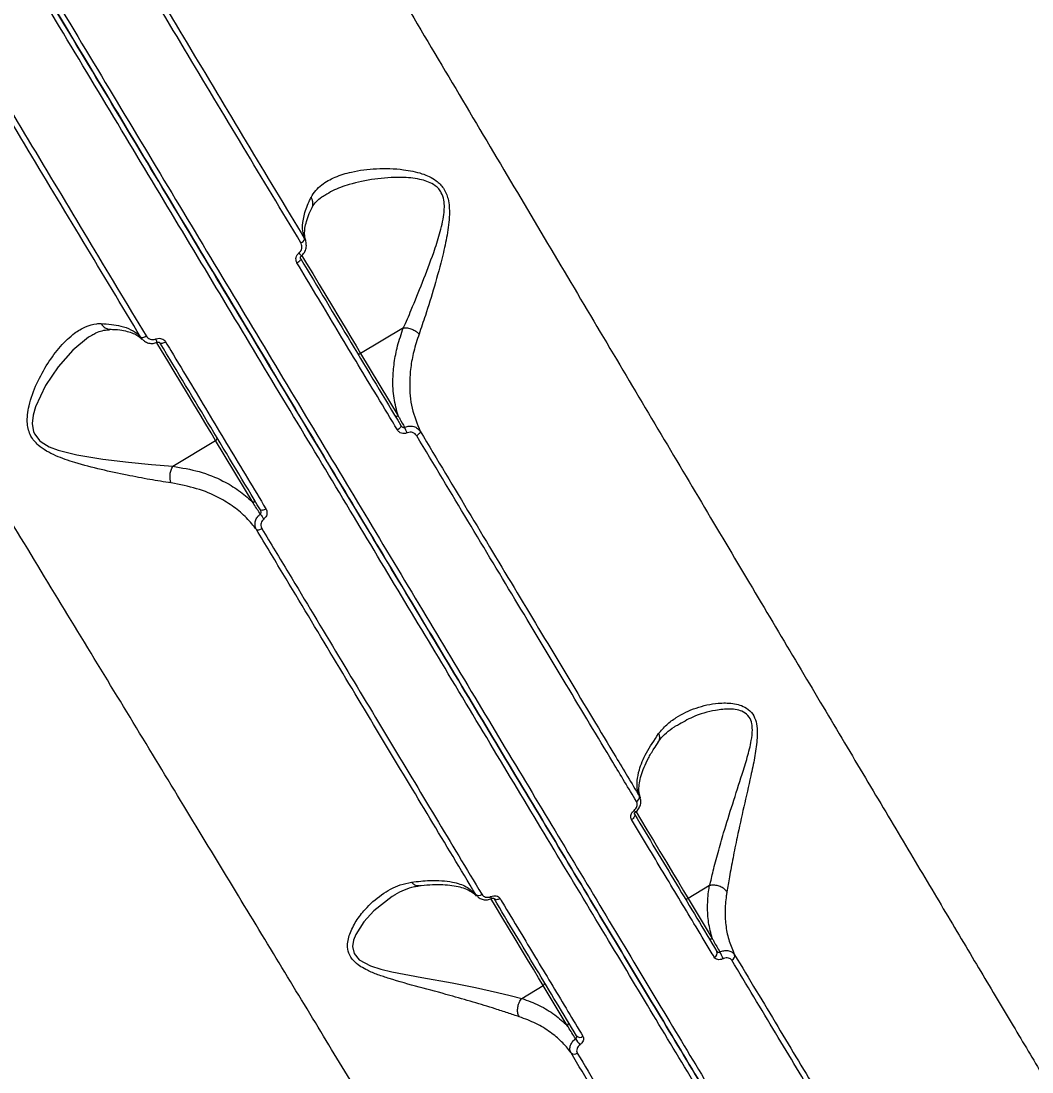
# Model space of a CAD drawing. Header units: millimetres. Extents: x -10374 to 11119, y -8221 to 9433.
# Drawn here: x 1126.3 to 1317.5, y -2404.7 to -2205.8 of the extents above; entities that cross this region are included whole.
import ezdxf

# ---------------------------------------------------------------- set-up
doc = ezdxf.new("R2010")
doc.units = ezdxf.units.MM
for name, color, linetype in [('DIKOM_ОБЪЕКТ', 7, 'Continuous'), ('DIKOM_РАЗМЕР_ЗОНА', 7, 'Continuous'), ('DIKOM_РАЗМЕР_ОБЪЕКТА', 7, 'Continuous')]:
    doc.layers.add(name, color=color, linetype=linetype)
doc.styles.add('style1', font='arial.ttf', dxfattribs={"width": 0.8})
doc.dimstyles.new('1-50', dxfattribs={"dimtxt": 300, "dimasz": 200, "dimexe": 100, "dimexo": 0, "dimgap": 100, "dimtad": 0, "dimdec": 0, "dimtxsty": 'style1', "dimcen": 0, "dimclrd": 7, "dimclre": 7, "dimadec": 1, "dimazin": 2, "dimtfac": 1, "dimtdec": 0, "dimtmove": 1, "dimatfit": 3, "dimfxl": 0, "dimlwd": 25, "dimlwe": 18, "dimarcsym": 0})

# ---------------------------------------------------------------- blocks, each defined once
blk = doc.blocks.new('*D16')
at = {"layer": 'Defpoints', "color": 0, "transparency": 16777216}
for p in [(-9045.1, 5161.67), (3694.49, 5161.67), (1813.16, -6719.94)]:
    blk.add_point(p, dxfattribs=at)
at = {"layer": 'DIKOM_РАЗМЕР_ОБЪЕКТА', "color": 7, "lineweight": 18, "transparency": 16777216}
for p, q in [((3694.49, 5161.67), (-9145.1, 5161.67)), ((1813.16, -6719.94), (-9145.1, -6719.94))]:
    blk.add_line(p, q, dxfattribs=at)
at = {"layer": 'DIKOM_РАЗМЕР_ОБЪЕКТА', "color": 7, "lineweight": 25, "transparency": 16777216}
for p, q in [((-9045.1, 4961.67), (-9045.1, -0.45)), ((-9045.1, -6519.94), (-9045.1, -1080.23))]:
    blk.add_line(p, q, dxfattribs=at)
at = {"layer": 'DIKOM_РАЗМЕР_ОБЪЕКТА', "color": 7, "transparency": 16777216}
for points in [[(-9078.43, 4961.67), (-9011.76, 4961.67), (-9045.1, 5161.67)], [(-9078.43, -6519.94), (-9011.76, -6519.94), (-9045.1, -6719.94)]]:
    blk.add_solid(points, dxfattribs=at)
at = {"layer": 'DIKOM_РАЗМЕР_ОБЪЕКТА', "color": 0, "transparency": 16777216, "insert": (-9045.1, -540.34), "char_height": 300, "attachment_point": 5, "rotation": 90, "style": 'style1'}
blk.add_mtext('11900', dxfattribs=at)
blk = doc.blocks.new('*D14')
at = {"layer": 'Defpoints', "color": 0, "transparency": 16777216}
for p in [(-7515.85, 9236.32), (11119.43, -1423.4), (-7515.85, -2401.58)]:
    blk.add_point(p, dxfattribs=at)
at = {"layer": 'DIKOM_РАЗМЕР_ЗОНА', "color": 7, "lineweight": 18, "transparency": 16777216}
for p, q in [((-7515.85, -2401.58), (-7515.85, 9336.32)), ((11119.43, -1423.4), (11119.43, 9336.32))]:
    blk.add_line(p, q, dxfattribs=at)
at = {"layer": 'DIKOM_РАЗМЕР_ЗОНА', "color": 7, "lineweight": 25, "transparency": 16777216}
for p, q in [((-7315.85, 9236.32), (77.56, 9236.32)), ((10919.43, 9236.32), (1157.34, 9236.32))]:
    blk.add_line(p, q, dxfattribs=at)
at = {"layer": 'DIKOM_РАЗМЕР_ЗОНА', "color": 7, "transparency": 16777216}
for points in [[(-7315.85, 9269.65), (-7315.85, 9202.98), (-7515.85, 9236.32)], [(10919.43, 9269.65), (10919.43, 9202.98), (11119.43, 9236.32)]]:
    blk.add_solid(points, dxfattribs=at)
at = {"layer": 'DIKOM_РАЗМЕР_ЗОНА', "color": 0, "transparency": 16777216, "insert": (617.45, 9236.32), "char_height": 300, "attachment_point": 5, "style": 'style1'}
blk.add_mtext('18650', dxfattribs=at)
blk = doc.blocks.new('*D13')
at = {"layer": 'Defpoints', "color": 0, "transparency": 16777216}
for p in [(-10176.97, 7112.81), (3082.33, 7112.81), (2015.48, -8221.4)]:
    blk.add_point(p, dxfattribs=at)
at = {"layer": 'DIKOM_РАЗМЕР_ЗОНА', "color": 7, "lineweight": 18, "transparency": 16777216}
for p, q in [((3082.33, 7112.81), (-10276.97, 7112.81)), ((2015.48, -8221.4), (-10276.97, -8221.4))]:
    blk.add_line(p, q, dxfattribs=at)
at = {"layer": 'DIKOM_РАЗМЕР_ЗОНА', "color": 7, "lineweight": 25, "transparency": 16777216}
for p, q in [((-10176.97, 6912.81), (-10176.97, -14.41)), ((-10176.97, -8021.4), (-10176.97, -1094.19))]:
    blk.add_line(p, q, dxfattribs=at)
at = {"layer": 'DIKOM_РАЗМЕР_ЗОНА', "color": 7, "transparency": 16777216}
for points in [[(-10210.3, 6912.81), (-10143.64, 6912.81), (-10176.97, 7112.81)], [(-10210.3, -8021.4), (-10143.64, -8021.4), (-10176.97, -8221.4)]]:
    blk.add_solid(points, dxfattribs=at)
at = {"layer": 'DIKOM_РАЗМЕР_ЗОНА', "color": 0, "transparency": 16777216, "insert": (-10176.97, -554.3), "char_height": 300, "attachment_point": 5, "rotation": 90, "style": 'style1'}
blk.add_mtext('15300', dxfattribs=at)

msp = doc.modelspace()

# ---------------------------------------------------------------- linework, layer by layer
at = {"layer": 'DIKOM_ОБЪЕКТ', "color": 7, "linetype": 'Continuous', "lineweight": 15}
for p, q in [((1198.63, -2263.83), (1190.53, -2268.7)), ((1139.81, -2265.19), (1139.66, -2265.28)), ((1149.21, -2265.96), (1148.96, -2265.67)), ((1190.53, -2268.7), (1197.62, -2280.5)), ((1155.01, -2290.05), (1163.1, -2285.18)), ((1170.19, -2296.98), (1163.1, -2285.18)), ((1256.53, -2369.4), (1252.49, -2371.82)), ((1212.52, -2371.29), (1212.32, -2371.08)), ((1252.49, -2371.82), (1257.05, -2379.4)), ((1221.03, -2390.73), (1225.06, -2388.3)), ((1229.62, -2395.88), (1225.06, -2388.3))]:
    msp.add_line(p, q, dxfattribs=at)
at = {"layer": 'DIKOM_ОБЪЕКТ', "color": 7, "linetype": 'Continuous', "lineweight": 15, "flags": 128}
for points in [[(1179.19, -2250.8), (1179.2, -2250.86), (1179.19, -2250.93), (1179.13, -2251.03), (1179.05, -2251.13), (1178.94, -2251.24), (1178.81, -2251.35), (1178.66, -2251.47), (1178.49, -2251.57)], [(1179.37, -2250.12), (1180.3, -2251.68), (1181.47, -2253.61), (1182.69, -2255.64), (1183.93, -2257.72), (1185.18, -2259.8), (1186.41, -2261.83), (1187.58, -2263.78), (1188.67, -2265.6), (1189.66, -2267.25), (1190.53, -2268.7)], [(1139.66, -2265.28), (1139.03, -2265.63), (1136.08, -2268.11), (1133.33, -2271.25), (1130.91, -2274.8), (1129.02, -2278.82), (1128.58, -2280.36), (1128.4, -2281.95), (1128.67, -2283.55), (1128.87, -2284.01), (1129.8, -2285.21), (1130.08, -2285.45), (1131.6, -2286.36), (1133.28, -2287.01), (1136.83, -2287.9), (1141.78, -2288.72), (1146.64, -2289.3), (1150.96, -2289.74), (1154.99, -2290.05), (1155, -2290.05), (1155, -2290.05)], [(1163.1, -2285.18), (1162.23, -2283.73), (1161.24, -2282.08), (1160.15, -2280.26), (1158.98, -2278.31), (1157.75, -2276.28), (1156.5, -2274.2), (1155.26, -2272.12), (1154.04, -2270.1), (1152.87, -2268.16), (1151.98, -2266.67)], [(1153.63, -2266.51), (1153.46, -2266.61), (1153.29, -2266.69), (1153.13, -2266.75), (1152.98, -2266.8), (1152.85, -2266.82), (1152.74, -2266.82), (1152.67, -2266.8), (1152.62, -2266.76)], [(1198.14, -2282.33), (1198.16, -2282.41), (1198.15, -2282.5), (1198.11, -2282.61), (1198.03, -2282.72), (1197.93, -2282.84), (1197.8, -2282.96), (1197.65, -2283.08), (1197.49, -2283.18)], [(1201.8, -2283.44), (1201.81, -2283.52), (1201.79, -2283.61), (1201.75, -2283.71), (1201.67, -2283.83), (1201.57, -2283.94), (1201.44, -2284.06), (1201.3, -2284.17), (1201.14, -2284.27)], [(1172.62, -2298.13), (1172.45, -2298.22), (1172.28, -2298.3), (1172.11, -2298.35), (1171.96, -2298.39), (1171.82, -2298.4), (1171.71, -2298.39), (1171.62, -2298.36), (1171.57, -2298.3)], [(1171.87, -2301.86), (1171.71, -2301.95), (1171.54, -2302.02), (1171.38, -2302.08), (1171.23, -2302.12), (1171.09, -2302.13), (1170.98, -2302.12), (1170.89, -2302.1), (1170.83, -2302.05)], [(1242.34, -2355.89), (1242.38, -2356), (1242.39, -2356.13), (1242.37, -2356.26), (1242.31, -2356.4), (1242.22, -2356.54), (1242.1, -2356.68), (1241.96, -2356.81), (1241.8, -2356.92)], [(1242.64, -2355.42), (1243.46, -2356.8), (1244.68, -2358.82), (1245.92, -2360.89), (1247.17, -2362.96), (1248.39, -2364.99), (1249.55, -2366.93), (1250.64, -2368.74), (1251.63, -2370.38), (1252.49, -2371.82)], [(1197.09, -2371.14), (1196.47, -2371.44), (1193.03, -2374.19), (1191.14, -2376.27), (1189.65, -2378.62), (1189.21, -2379.74), (1189.01, -2380.9), (1189.28, -2382.27), (1190.23, -2383.43), (1192.4, -2384.59), (1194.38, -2385.21), (1196.45, -2385.69), (1202.13, -2386.78), (1207.85, -2387.8), (1212.24, -2388.67), (1216.42, -2389.6), (1218.82, -2390.18), (1221.02, -2390.74), (1221.02, -2390.74), (1221.02, -2390.74)], [(1225.06, -2388.3), (1224.2, -2386.86), (1223.21, -2385.22), (1222.12, -2383.41), (1220.96, -2381.47), (1219.74, -2379.44), (1218.49, -2377.37), (1217.25, -2375.3), (1216.04, -2373.28), (1215.19, -2371.87)], [(1216.93, -2371.86), (1216.75, -2371.95), (1216.58, -2372.02), (1216.4, -2372.06), (1216.23, -2372.07), (1216.08, -2372.06), (1215.95, -2372.02), (1215.84, -2371.95), (1215.77, -2371.86)]]:
    msp.add_lwpolyline(points, dxfattribs=at)
at = {"layer": 'DIKOM_ОБЪЕКТ', "color": 7, "linetype": 'Continuous', "lineweight": 15}
for centre, radius, start, end in [((692.94, -1471.64), 1210, 301.04739, 331.95261), ((1178.82, -2246.7), 1.18, 290.9221, 342.7399), ((1182.25, -2247.12), 4.25, 217.2697, 226.7105), ((1149.18, -2264.51), 1.18, 259.2799, 311.0666), ((1149.28, -2267.24), 2.83, 12.8857, 27.1038), ((1190.26, -2268.34), 0.454, 219.2535, 307.3761), ((1197.35, -2280.14), 0.454, 219.2431, 307.3865), ((1187.46, -2288.53), 12.81, 21.9761, 27.1875), ((1162.91, -2284.77), 0.455, 294.6708, 22.6698), ((1170, -2296.57), 0.454, 294.6111, 22.8101), ((1182.22, -2291.65), 13.02, 214.8482, 219.9765), ((1242.37, -2352.63), 0.908, 291.8547, 9.4092), ((1243.04, -2354.65), 0.947, 214.3156, 239.4461), ((1212.87, -2370.36), 0.908, 232.5671, 310.177), ((1214.32, -2371.9), 0.966, 2.8397, 27.4758), ((1252.22, -2371.46), 0.454, 219.2531, 307.3658), ((1256.77, -2379.04), 0.454, 219.2473, 307.3823), ((1257.11, -2382.15), 0.883, 292.4427, 17.8013), ((1252.16, -2385.74), 7.38, 19.747, 30.9501), ((1260.4, -2382.7), 0.906, 293.441, 14.6544), ((1224.87, -2387.89), 0.455, 294.68, 22.6646), ((1229.43, -2395.47), 0.454, 294.622, 22.7186), ((1232.02, -2397.23), 0.884, 224.236, 309.5252), ((1237.49, -2394.56), 7.36, 211.0372, 222.27), ((1230.95, -2400.39), 0.905, 227.3052, 308.5791)]:
    msp.add_arc(centre, radius, start, end, dxfattribs=at)
for points, knots in [([(1315.28, -2509.33), (1315.25, -2509.28), (1315.17, -2509.15), (1314.5, -2508.02), (1313.09, -2505.68), (1311, -2502.2), (1308.21, -2497.56), (1304.72, -2491.75), (1300.6, -2484.89), (1295.88, -2477.04), (1290.6, -2468.25), (1284.68, -2458.4), (1278.11, -2447.46), (1270.9, -2435.46), (1263.2, -2422.65), (1255.05, -2409.09), (1246.51, -2394.87), (1237.43, -2379.75), (1227.81, -2363.75), (1217.69, -2346.91), (1207.4, -2329.79), (1197.01, -2312.49), (1186.57, -2295.11), (1175.78, -2277.16), (1164.67, -2258.67), (1153.26, -2239.68), (1141.65, -2220.36), (1129.87, -2200.76), (1117.96, -2180.93), (1105.87, -2160.81), (1093.65, -2140.47), (1081.32, -2119.95), (1069.17, -2099.73), (1057.23, -2079.85), (1045.53, -2060.38), (1033.88, -2041), (1022.33, -2021.77), (1010.92, -2002.78), (1000.54, -1985.51), (994.1, -1974.79), (991.26, -1970.05)], [0, 0, 0, 0, 0.015651, 0.042167, 0.068704, 0.09522, 0.122506, 0.149814, 0.1771, 0.203616, 0.230153, 0.256669, 0.283955, 0.311263, 0.33855, 0.365066, 0.391602, 0.418118, 0.445404, 0.472712, 0.499999, 0.52556, 0.551139, 0.576701, 0.602949, 0.629218, 0.655466, 0.681983, 0.708519, 0.735035, 0.762321, 0.78963, 0.816916, 0.843432, 0.869968, 0.896485, 0.923771, 0.951079, 0.978366, 1, 1, 1, 1]), ([(992.37, -1969.97), (995.21, -1974.7), (1001.58, -1985.29), (1011.81, -2002.33), (1023.03, -2021), (1034.51, -2040.11), (1046.2, -2059.56), (1058.03, -2079.25), (1069.98, -2099.14), (1082.03, -2119.19), (1094.15, -2139.36), (1106.31, -2159.6), (1118.45, -2179.79), (1130.51, -2199.87), (1142.3, -2219.5), (1153.82, -2238.67), (1165.05, -2257.36), (1176.11, -2275.76), (1186.95, -2293.8), (1197.51, -2311.38), (1207.91, -2328.69), (1218.1, -2345.64), (1228.06, -2362.22), (1237.63, -2378.14), (1246.77, -2393.35), (1255.43, -2407.78), (1263.59, -2421.36), (1271.22, -2434.05), (1278.32, -2445.87), (1284.87, -2456.77), (1290.84, -2466.7), (1296.2, -2475.63), (1300.64, -2483.01), (1304.26, -2489.04), (1307.2, -2493.93), (1309.71, -2498.11), (1311.81, -2501.61), (1313.48, -2504.39), (1314.69, -2506.4), (1315.46, -2507.68), (1315.57, -2507.86), (1315.62, -2507.95)], [0, 0, 0, 0, 0.021635, 0.048472, 0.075394, 0.102359, 0.129323, 0.156245, 0.183082, 0.209919, 0.236841, 0.263806, 0.29077, 0.317692, 0.344529, 0.370377, 0.3963, 0.422262, 0.448224, 0.474147, 0.499995, 0.526832, 0.553753, 0.580718, 0.607683, 0.634604, 0.661441, 0.688278, 0.7152, 0.742165, 0.769129, 0.796051, 0.822888, 0.844633, 0.866402, 0.88817, 0.909915, 0.932424, 0.954958, 0.977491, 1, 1, 1, 1]), ([(1315.62, -2507.95), (1315.59, -2507.91), (1315.52, -2507.78), (1314.83, -2506.63), (1313.38, -2504.22), (1311.25, -2500.67), (1308.46, -2496.03), (1305.02, -2490.3), (1300.94, -2483.51), (1296.2, -2475.63), (1290.84, -2466.7), (1284.87, -2456.77), (1278.32, -2445.87), (1271.22, -2434.05), (1263.59, -2421.36), (1255.43, -2407.78), (1246.77, -2393.35), (1237.63, -2378.14), (1228.06, -2362.22), (1218.1, -2345.64), (1207.78, -2328.47), (1197.12, -2310.72), (1186.13, -2292.43), (1174.85, -2273.66), (1163.33, -2254.5), (1151.64, -2235.04), (1139.8, -2215.34), (1127.83, -2195.42), (1115.76, -2175.32), (1103.61, -2155.1), (1091.45, -2134.87), (1079.34, -2114.72), (1068.07, -2095.96), (1057.66, -2078.62), (1048.08, -2062.68), (1038.6, -2046.92), (1029.15, -2031.18), (1019.74, -2015.52), (1010.4, -1999.98), (1001.24, -1984.74), (995.33, -1974.89), (992.37, -1969.97)], [0, 0, 0, 0, 0.015652, 0.042489, 0.069411, 0.096375, 0.12334, 0.150262, 0.177099, 0.203936, 0.230857, 0.257822, 0.284787, 0.311708, 0.338545, 0.365382, 0.392304, 0.419269, 0.446234, 0.473155, 0.499992, 0.526829, 0.553751, 0.580716, 0.607681, 0.634602, 0.661439, 0.688276, 0.715198, 0.742163, 0.769127, 0.796049, 0.822886, 0.844632, 0.8664, 0.888169, 0.909915, 0.932423, 0.954957, 0.977491, 1, 1, 1, 1]), ([(992.97, -1969.03), (995.02, -1972.45), (1000.61, -1981.74), (1010, -1997.36), (1021.18, -2015.98), (1032.64, -2035.05), (1044.31, -2054.47), (1056.14, -2074.16), (1068.09, -2094.05), (1080.15, -2114.12), (1092.29, -2134.32), (1104.48, -2154.6), (1116.65, -2174.87), (1128.76, -2195.01), (1140.75, -2214.98), (1152.62, -2234.73), (1164.34, -2254.24), (1175.88, -2273.45), (1187.19, -2292.26), (1198.21, -2310.59), (1208.9, -2328.39), (1219.24, -2345.6), (1229.22, -2362.21), (1238.81, -2378.18), (1247.97, -2393.42), (1256.66, -2407.88), (1264.84, -2421.49), (1272.49, -2434.22), (1279.6, -2446.06), (1286.17, -2456.99), (1292.15, -2466.95), (1297.53, -2475.9), (1302.05, -2483.42), (1305.81, -2489.68), (1308.91, -2494.83), (1311.52, -2499.18), (1313.63, -2502.7), (1315.24, -2505.37), (1316.33, -2507.19), (1316.9, -2508.13), (1316.97, -2508.25), (1317, -2508.29)], [0, 0, 0, 0, 0.015653, 0.04249, 0.069412, 0.096376, 0.123341, 0.150263, 0.1771, 0.203937, 0.230859, 0.257823, 0.284788, 0.31171, 0.338547, 0.365384, 0.392305, 0.41927, 0.446235, 0.473157, 0.499994, 0.526831, 0.553753, 0.580717, 0.607682, 0.634604, 0.661441, 0.688278, 0.715199, 0.742164, 0.769129, 0.79605, 0.822887, 0.845967, 0.869168, 0.892397, 0.915626, 0.938828, 0.961588, 0.984348, 1, 1, 1, 1]), ([(1079.25, -1999.44), (1082.23, -2004.54), (1088.2, -2014.73), (1097.35, -2030.34), (1106.63, -2046.13), (1116.14, -2062.3), (1125.86, -2078.82), (1135.79, -2095.67), (1145.76, -2112.56), (1156.07, -2130.02), (1166.71, -2148.02), (1177.65, -2166.51), (1188.52, -2184.87), (1199.27, -2203.01), (1209.85, -2220.85), (1220.21, -2238.31), (1230.34, -2255.35), (1240.2, -2271.96), (1249.8, -2288.11), (1259.08, -2303.72), (1268.01, -2318.72), (1276.53, -2333.05), (1284.63, -2346.66), (1292.31, -2359.55), (1299.55, -2371.71), (1306.31, -2383.06), (1312.57, -2393.57), (1318.41, -2403.36), (1323.77, -2412.35), (1328.61, -2420.47), (1332.82, -2427.54), (1336.37, -2433.5), (1339.31, -2438.42), (1340.7, -2440.75), (1341.39, -2441.91)], [0, 0, 0, 0, 0.027766, 0.055566, 0.083366, 0.111132, 0.140037, 0.16898, 0.197923, 0.226828, 0.258637, 0.290548, 0.32251, 0.354472, 0.386382, 0.418191, 0.449896, 0.4817, 0.513556, 0.545411, 0.577215, 0.608919, 0.640547, 0.672276, 0.704055, 0.735834, 0.767563, 0.799191, 0.832594, 0.866026, 0.899429, 0.932943, 0.966486, 1, 1, 1, 1]), ([(1245.21, -2499.7), (1244.56, -2498.61), (1243.24, -2496.44), (1240.48, -2491.88), (1237.17, -2486.41), (1233.26, -2479.95), (1228.78, -2472.56), (1223.74, -2464.24), (1218.14, -2454.99), (1212, -2444.86), (1205.34, -2433.87), (1198.19, -2422.08), (1190.59, -2409.54), (1182.55, -2396.28), (1174.08, -2382.32), (1165.2, -2367.68), (1155.94, -2352.43), (1146.35, -2336.63), (1136.46, -2320.36), (1126.31, -2303.66), (1115.89, -2286.54), (1105.25, -2269.04), (1094.4, -2251.23), (1083.41, -2233.2), (1072.32, -2215.02), (1061.16, -2196.73), (1049.94, -2178.37), (1038.69, -2159.97), (1027.44, -2141.6), (1016.25, -2123.35), (1005.17, -2105.29), (995.04, -2088.82), (985.85, -2073.89), (980.36, -2064.98), (977.61, -2060.52)], [0, 0, 0, 0, 0.031557, 0.063213, 0.09492, 0.126627, 0.158283, 0.189839, 0.221397, 0.253054, 0.284762, 0.31647, 0.348127, 0.379685, 0.411265, 0.442944, 0.474674, 0.506404, 0.538083, 0.569664, 0.601295, 0.633025, 0.664806, 0.696587, 0.728318, 0.75995, 0.791659, 0.823468, 0.855326, 0.887186, 0.918995, 0.950705, 0.975352, 1, 1, 1, 1]), ([(1179.24, -2247.8), (1175.6, -2241.75), (1168.33, -2229.64), (1157.18, -2211.07), (1145.88, -2192.27), (1138.25, -2179.56), (1134.44, -2173.21)], [0, 0, 0, 0, 0.248596, 0.497194, 0.748598, 1, 1, 1, 1]), ([(1135.25, -2172.62), (1139.01, -2178.89), (1146.54, -2191.42), (1157.77, -2210.12), (1168.93, -2228.72), (1176.27, -2240.94), (1179.94, -2247.05)], [0, 0, 0, 0, 0.248596, 0.497195, 0.748598, 1, 1, 1, 1]), ([(1148.96, -2265.67), (1145.33, -2259.63), (1138.07, -2247.55), (1126.93, -2229.03), (1115.65, -2210.27), (1108.04, -2197.6), (1104.23, -2191.26)], [0, 0, 0, 0, 0.248596, 0.497195, 0.748596, 1, 1, 1, 1]), ([(1105.12, -2190.82), (1108.9, -2197.1), (1116.45, -2209.66), (1127.71, -2228.4), (1138.91, -2247.03), (1146.27, -2259.28), (1149.95, -2265.4)], [0, 0, 0, 0, 0.248596, 0.497192, 0.748596, 1, 1, 1, 1]), ([(1181.16, -2239.17), (1181.43, -2238.73), (1181.97, -2237.84), (1183.43, -2236.51), (1185.64, -2235.26), (1189.1, -2234.21), (1193.46, -2233.62), (1198.05, -2233.75), (1201.95, -2234.5), (1204.6, -2235.68), (1206.33, -2237.4), (1207.26, -2239.65), (1207.41, -2242.73), (1206.95, -2246.32), (1205.91, -2250.87), (1204.51, -2256.04), (1202.95, -2261.09), (1201.98, -2263.88), (1201.59, -2265.03)], [0, 0, 0, 0, 0.040432, 0.080884, 0.15096, 0.221144, 0.313924, 0.406693, 0.468096, 0.51844, 0.550939, 0.585738, 0.630831, 0.689217, 0.74783, 0.841259, 0.934579, 1, 1, 1, 1]), ([(1198.64, -2263.83), (1198.64, -2263.83), (1199.16, -2262.78), (1200.28, -2260.01), (1202.27, -2255.25), (1204.11, -2250.38), (1205.53, -2246.07), (1206.33, -2242.76), (1206.45, -2240.06), (1205.98, -2238.58), (1205.34, -2237.54), (1204.43, -2236.73), (1203.07, -2236.11), (1201.05, -2235.56), (1197.66, -2235.29), (1193.07, -2235.62), (1188.72, -2236.58), (1185.58, -2237.66), (1184.25, -2238.51), (1183.78, -2238.81)], [0, 0, 0, 0, 0.000068, 0.07532, 0.181581, 0.290792, 0.356071, 0.422497, 0.470551, 0.498081, 0.506221, 0.539615, 0.566411, 0.593984, 0.662832, 0.768226, 0.87626, 0.956188, 1, 1, 1, 1]), ([(1181.34, -2241.13), (1181.37, -2241.07), (1181.54, -2240.65), (1182.13, -2239.98), (1182.9, -2239.24), (1183.56, -2238.87), (1183.75, -2238.76)], [0, 0, 0, 0, 0.064358, 0.446266, 0.839092, 1, 1, 1, 1]), ([(1179.94, -2247.05), (1179.77, -2246.41), (1179.42, -2245.11), (1179.73, -2242.71), (1180.43, -2240.66), (1181.03, -2239.43), (1181.16, -2239.17)], [0, 0, 0, 0, 0.299159, 0.603988, 0.916351, 1, 1, 1, 1]), ([(1180.19, -2247.36), (1180.16, -2247.3), (1180.01, -2247.03), (1179.93, -2246.37), (1179.93, -2245.34), (1180.16, -2244.09), (1180.6, -2242.68), (1181.11, -2241.62), (1181.35, -2241.1)], [0, 0, 0, 0, 0.057525, 0.252826, 0.436015, 0.630732, 0.819488, 1, 1, 1, 1]), ([(1181.34, -2241.09), (1181.34, -2241.08), (1181.49, -2240.89), (1181.54, -2240.39), (1181.47, -2239.78), (1181.28, -2239.37), (1181.18, -2239.21), (1181.16, -2239.17)], [0, 0, 0, 0, 0.014544, 0.375699, 0.736842, 0.93986, 1, 1, 1, 1]), ([(1179.94, -2247.05), (1179.97, -2247.1), (1180.09, -2247.3), (1180.14, -2247.52), (1180.17, -2247.69)], [0, 0, 0, 0, 0.26291, 1, 1, 1, 1]), ([(1178.86, -2249.69), (1178.99, -2249.57), (1179.23, -2249.33), (1179.42, -2248.86), (1179.45, -2248.36), (1179.35, -2248.01), (1179.25, -2247.83), (1179.24, -2247.8)], [0, 0, 0, 0, 0.236331, 0.472905, 0.70987, 0.946791, 1, 1, 1, 1]), ([(1179.33, -2250.2), (1179.37, -2250.17), (1179.65, -2249.98), (1180.03, -2249.43), (1180.33, -2248.58), (1180.24, -2247.99), (1180.2, -2247.7)], [0, 0, 0, 0, 0.051493, 0.367474, 0.686359, 1, 1, 1, 1]), ([(1178.49, -2251.57), (1178.48, -2251.54), (1178.38, -2251.37), (1178.28, -2251.01), (1178.31, -2250.52), (1178.5, -2250.05), (1178.74, -2249.81), (1178.86, -2249.69)], [0, 0, 0, 0, 0.054524, 0.291319, 0.527761, 0.763902, 1, 1, 1, 1]), ([(1179.19, -2250.78), (1179.17, -2250.74), (1179.13, -2250.65), (1179.14, -2250.49), (1179.21, -2250.34), (1179.28, -2250.25), (1179.33, -2250.22), (1179.33, -2250.21)], [0, 0, 0, 0, 0.304336, 0.562636, 0.781532, 0.981121, 1, 1, 1, 1]), ([(1179.19, -2250.8), (1182.39, -2256.12), (1188.79, -2266.77), (1195.02, -2277.14), (1198.14, -2282.33)], [0, 0, 0, 0, 0.49945, 1, 1, 1, 1]), ([(1197.49, -2283.18), (1197.18, -2282.66), (1195.6, -2280.03), (1191.68, -2273.51), (1185.68, -2263.53), (1180.89, -2255.56), (1178.49, -2251.57)], [0, 0, 0, 0, 0.050772, 0.253846, 0.626695, 1, 1, 1, 1]), ([(1154.67, -2293.22), (1153.36, -2293.01), (1150.73, -2292.6), (1146.23, -2291.72), (1141.44, -2290.72), (1136.88, -2289.53), (1133.39, -2288.35), (1131.06, -2287.21), (1129.37, -2286.04), (1127.95, -2284.3), (1127.42, -2282.23), (1127.47, -2280.29), (1127.95, -2277.66), (1129.18, -2274.3), (1131.31, -2270.52), (1133.71, -2267.27), (1136.14, -2264.96), (1138.45, -2263.59), (1140.14, -2263.08), (1141.15, -2263.05), (1141.43, -2263.04)], [0, 0, 0, 0, 0.071298, 0.142695, 0.220347, 0.297965, 0.355591, 0.385345, 0.41496, 0.449112, 0.488671, 0.51755, 0.546512, 0.625013, 0.703714, 0.783925, 0.864015, 0.921255, 0.978414, 1, 1, 1, 1]), ([(1139.65, -2265.27), (1139.91, -2265.11), (1140.59, -2264.71), (1141.65, -2264.38), (1142.49, -2264.2), (1142.96, -2264.25), (1143.02, -2264.25)], [0, 0, 0, 0, 0.222648, 0.578612, 0.947775, 1, 1, 1, 1]), ([(1141.43, -2263.04), (1142.74, -2263.14), (1144.9, -2263.31), (1147.13, -2264.18), (1148.31, -2264.97), (1148.83, -2265.52), (1148.96, -2265.67)], [0, 0, 0, 0, 0.395788, 0.651633, 0.910994, 1, 1, 1, 1]), ([(1141.43, -2263.04), (1141.45, -2263.08), (1141.55, -2263.25), (1141.82, -2263.6), (1142.33, -2263.96), (1142.78, -2264.14), (1143.02, -2264.1), (1143.02, -2264.1)], [0, 0, 0, 0, 0.060868, 0.26638, 0.632162, 0.997742, 1, 1, 1, 1]), ([(1143.02, -2264.13), (1143.4, -2264.14), (1144.39, -2264.16), (1145.72, -2264.36), (1147.01, -2264.69), (1148.03, -2265.13), (1148.73, -2265.58), (1149.01, -2265.9), (1149.12, -2266.03)], [0, 0, 0, 0, 0.115375, 0.299971, 0.485006, 0.67139, 0.861912, 1, 1, 1, 1]), ([(1197.62, -2280.5), (1197.33, -2279.4), (1196.74, -2277.18), (1196.57, -2273.78), (1196.84, -2270.47), (1197.47, -2267.22), (1198.23, -2264.99), (1198.63, -2263.83)], [0, 0, 0, 0, 0.219895, 0.442773, 0.623668, 0.806253, 1, 1, 1, 1]), ([(1198.63, -2263.83), (1198.63, -2263.83), (1198.63, -2263.83), (1198.64, -2263.83), (1198.64, -2263.83), (1198.64, -2263.83)], [0, 0, 0, 0, 0.503234, 0.933947, 1, 1, 1, 1]), ([(1198.64, -2263.83), (1198.89, -2263.83), (1199.41, -2263.84), (1200.23, -2264.08), (1200.96, -2264.45), (1201.39, -2264.8), (1201.56, -2265), (1201.59, -2265.03)], [0, 0, 0, 0, 0.244086, 0.487989, 0.732072, 0.957103, 1, 1, 1, 1]), ([(1149.21, -2265.96), (1149.34, -2266.11), (1149.67, -2266.48), (1150.41, -2266.78), (1151.26, -2266.87), (1151.78, -2266.69), (1152.03, -2266.6)], [0, 0, 0, 0, 0.192273, 0.471702, 0.752344, 1, 1, 1, 1]), ([(1149.95, -2265.4), (1150.05, -2265.53), (1150.25, -2265.79), (1150.69, -2266.02), (1151.19, -2266.11), (1151.57, -2266.05), (1151.76, -2265.97), (1151.8, -2265.96)], [0, 0, 0, 0, 0.236393, 0.472538, 0.709228, 0.945887, 1, 1, 1, 1]), ([(1151.8, -2265.96), (1151.83, -2265.94), (1152.02, -2265.87), (1152.4, -2265.81), (1152.89, -2265.89), (1153.34, -2266.12), (1153.53, -2266.38), (1153.63, -2266.51)], [0, 0, 0, 0, 0.05363, 0.28976, 0.526351, 0.763116, 1, 1, 1, 1]), ([(1152.04, -2266.62), (1152.07, -2266.61), (1152.15, -2266.57), (1152.29, -2266.56), (1152.44, -2266.6), (1152.56, -2266.67), (1152.59, -2266.74), (1152.61, -2266.77)], [0, 0, 0, 0, 0.125378, 0.329847, 0.550957, 0.806897, 1, 1, 1, 1]), ([(1171.57, -2298.3), (1168.45, -2293.12), (1162.22, -2282.74), (1155.82, -2272.09), (1152.62, -2266.76)], [0, 0, 0, 0, 0.499449, 1, 1, 1, 1]), ([(1153.63, -2266.51), (1153.96, -2267.06), (1155.59, -2269.77), (1159.6, -2276.46), (1165.64, -2286.49), (1170.29, -2294.25), (1172.62, -2298.13)], [0, 0, 0, 0, 0.05077, 0.253847, 0.626698, 1, 1, 1, 1]), ([(1201.59, -2265.03), (1201.23, -2266.13), (1200.52, -2268.27), (1199.96, -2271.37), (1199.71, -2275), (1200.07, -2279.17), (1201.22, -2282), (1201.8, -2283.44)], [0, 0, 0, 0, 0.164792, 0.31844, 0.473519, 0.73331, 1, 1, 1, 1]), ([(1197.62, -2280.5), (1197.73, -2280.69), (1198.13, -2281.41), (1198.54, -2282.14), (1198.85, -2282.68)], [0, 0, 0, 0, 0.256407, 1, 1, 1, 1]), ([(1198.14, -2282.33), (1198.18, -2282.4), (1198.27, -2282.52), (1198.45, -2282.65), (1198.63, -2282.71), (1198.76, -2282.7), (1198.82, -2282.68), (1198.84, -2282.68), (1198.85, -2282.68)], [0, 0, 0, 0, 0.27266, 0.532397, 0.767028, 0.931833, 0.974327, 1, 1, 1, 1]), ([(1198.85, -2282.68), (1198.89, -2282.66), (1199.18, -2282.54), (1199.77, -2282.41), (1200.59, -2282.5), (1201.33, -2282.83), (1201.64, -2283.24), (1201.8, -2283.44)], [0, 0, 0, 0, 0.033293, 0.266406, 0.508231, 0.755278, 1, 1, 1, 1]), ([(1199.33, -2283.73), (1199.31, -2283.74), (1199.14, -2283.82), (1198.77, -2283.89), (1198.26, -2283.82), (1197.79, -2283.59), (1197.59, -2283.32), (1197.49, -2283.18)], [0, 0, 0, 0, 0.029761, 0.261782, 0.503933, 0.752071, 1, 1, 1, 1]), ([(1201.14, -2284.27), (1201.04, -2284.14), (1200.85, -2283.88), (1200.39, -2283.65), (1199.89, -2283.58), (1199.53, -2283.65), (1199.36, -2283.73), (1199.33, -2283.73)], [0, 0, 0, 0, 0.24789, 0.495914, 0.736429, 0.966904, 1, 1, 1, 1]), ([(1242.71, -2353.47), (1241.23, -2351), (1236.88, -2343.77), (1229.45, -2331.39), (1220.3, -2316.17), (1210.88, -2300.49), (1204.39, -2289.68), (1201.14, -2284.27)], [0, 0, 0, 0, 0.114456, 0.334765, 0.555076, 0.77754, 1, 1, 1, 1]), ([(1201.8, -2283.44), (1205.01, -2288.78), (1211.42, -2299.46), (1220.79, -2315.06), (1229.95, -2330.31), (1237.42, -2342.75), (1241.79, -2350.01), (1243.27, -2352.48)], [0, 0, 0, 0, 0.220312, 0.440622, 0.663085, 0.885547, 1, 1, 1, 1]), ([(1154.67, -2293.22), (1154.66, -2293.18), (1154.57, -2292.94), (1154.46, -2292.4), (1154.47, -2291.58), (1154.64, -2290.74), (1154.88, -2290.28), (1155, -2290.05)], [0, 0, 0, 0, 0.042932, 0.268019, 0.512009, 0.756, 1, 1, 1, 1]), ([(1155, -2290.05), (1155, -2290.05), (1155, -2290.05), (1155, -2290.05), (1155.01, -2290.05)], [0, 0, 0, 0, 0.406071, 1, 1, 1, 1]), ([(1155.01, -2290.05), (1156.7, -2290.34), (1160.13, -2290.93), (1164.22, -2292.59), (1167.51, -2294.57), (1169.29, -2296.06), (1170.13, -2296.91), (1170.19, -2296.98)], [0, 0, 0, 0, 0.275434, 0.557084, 0.767799, 0.981141, 1, 1, 1, 1]), ([(1170.83, -2302.05), (1170.23, -2301.29), (1168.98, -2299.73), (1166.59, -2297.71), (1163.49, -2295.79), (1159.58, -2294.14), (1156.32, -2293.53), (1154.67, -2293.22)], [0, 0, 0, 0, 0.166546, 0.345549, 0.526762, 0.760782, 1, 1, 1, 1]), ([(1171.54, -2299.09), (1171.51, -2299.04), (1171.07, -2298.33), (1170.62, -2297.64), (1170.19, -2296.98)], [0, 0, 0, 0, 0.064646, 1, 1, 1, 1]), ([(1171.54, -2299.09), (1171.57, -2299.05), (1171.61, -2299.01), (1171.66, -2298.9), (1171.7, -2298.77), (1171.68, -2298.57), (1171.63, -2298.41), (1171.58, -2298.32), (1171.57, -2298.3)], [0, 0, 0, 0, 0.172446, 0.198747, 0.412111, 0.648428, 0.908759, 1, 1, 1, 1]), ([(1172.62, -2298.13), (1172.65, -2298.17), (1172.75, -2298.36), (1172.84, -2298.73), (1172.8, -2299.22), (1172.6, -2299.67), (1172.36, -2299.9), (1172.24, -2300.01)], [0, 0, 0, 0, 0.082614, 0.321727, 0.551303, 0.775609, 1, 1, 1, 1]), ([(1170.83, -2302.05), (1170.79, -2301.97), (1170.63, -2301.69), (1170.51, -2301.12), (1170.61, -2300.37), (1170.95, -2299.65), (1171.34, -2299.27), (1171.54, -2299.09)], [0, 0, 0, 0, 0.081215, 0.31616, 0.544592, 0.771831, 1, 1, 1, 1]), ([(1172.24, -2300.01), (1172.13, -2300.12), (1171.89, -2300.35), (1171.7, -2300.8), (1171.65, -2301.27), (1171.74, -2301.63), (1171.84, -2301.81), (1171.87, -2301.86)], [0, 0, 0, 0, 0.225635, 0.451365, 0.68017, 0.91759, 1, 1, 1, 1]), ([(1212.32, -2371.08), (1209.45, -2366.31), (1203.71, -2356.76), (1194.71, -2341.78), (1185.43, -2326.34), (1177.42, -2313.02), (1172.5, -2304.83), (1170.83, -2302.05)], [0, 0, 0, 0, 0.22031, 0.440621, 0.663084, 0.885545, 1, 1, 1, 1]), ([(1171.87, -2301.86), (1173.55, -2304.65), (1178.45, -2312.81), (1186.41, -2326.06), (1195.69, -2341.49), (1204.75, -2356.56), (1210.55, -2366.22), (1213.46, -2371.05)], [0, 0, 0, 0, 0.114453, 0.334765, 0.555075, 0.777538, 1, 1, 1, 1]), ([(1246.91, -2340.65), (1247.4, -2340.08), (1248.38, -2338.92), (1250.69, -2337.21), (1253.91, -2335.65), (1257.63, -2334.83), (1260.5, -2334.81), (1262.3, -2335.18), (1263.65, -2335.78), (1264.76, -2336.83), (1265.4, -2338.36), (1265.6, -2340.06), (1265.52, -2342.34), (1265.09, -2345.22), (1264.19, -2349.42), (1263.03, -2354.49), (1261.85, -2359.71), (1260.97, -2364.16), (1260.32, -2367.7), (1259.99, -2369.68), (1259.83, -2370.62)], [0, 0, 0, 0, 0.051931, 0.103892, 0.195154, 0.286404, 0.3437, 0.373135, 0.402474, 0.436683, 0.467111, 0.496977, 0.526969, 0.580892, 0.634954, 0.726588, 0.818132, 0.881056, 0.943891, 1, 1, 1, 1]), ([(1256.54, -2369.39), (1256.54, -2369.39), (1256.82, -2368.53), (1257.2, -2366.52), (1258.14, -2363.15), (1259.34, -2358.88), (1260.91, -2353.91), (1262.47, -2349.11), (1263.72, -2345.13), (1264.43, -2342.3), (1264.69, -2340.16), (1264.58, -2338.63), (1264.1, -2337.37), (1263.05, -2336.5), (1261.76, -2336.09), (1259.97, -2335.93), (1257.09, -2336.26), (1253.63, -2337.23), (1251.43, -2338.52), (1250.48, -2339.08)], [0, 0, 0, 0, 0.000037, 0.06473, 0.138269, 0.211904, 0.319349, 0.426875, 0.488816, 0.550577, 0.591449, 0.615524, 0.647156, 0.682926, 0.715061, 0.747344, 0.812671, 0.919401, 1, 1, 1, 1]), ([(1246.83, -2342.25), (1246.93, -2342.1), (1247.36, -2341.45), (1248.38, -2340.48), (1249.49, -2339.55), (1250.27, -2339.13), (1250.46, -2339.03)], [0, 0, 0, 0, 0.114914, 0.487146, 0.877257, 1, 1, 1, 1]), ([(1243.27, -2352.48), (1243.14, -2352.11), (1242.84, -2351.21), (1242.8, -2349.56), (1243.25, -2347.25), (1244.43, -2344.32), (1246.08, -2341.89), (1246.91, -2340.65)], [0, 0, 0, 0, 0.130167, 0.308138, 0.488273, 0.74085, 1, 1, 1, 1]), ([(1243.48, -2352.71), (1243.41, -2352.54), (1243.24, -2352.13), (1243.16, -2351.23), (1243.23, -2350.03), (1243.56, -2348.6), (1244.12, -2347.04), (1244.94, -2345.33), (1245.85, -2343.72), (1246.6, -2342.65), (1246.9, -2342.22)], [0, 0, 0, 0, 0.096592, 0.23071, 0.373584, 0.509834, 0.644032, 0.777816, 0.911481, 1, 1, 1, 1]), ([(1246.91, -2340.65), (1246.92, -2340.68), (1247.01, -2340.93), (1247.09, -2341.41), (1247.03, -2341.92), (1246.86, -2342.12), (1246.82, -2342.16)], [0, 0, 0, 0, 0.04535, 0.455128, 0.880054, 1, 1, 1, 1]), ([(1243.27, -2352.48), (1243.31, -2352.55), (1243.38, -2352.65), (1243.4, -2352.77), (1243.4, -2352.81)], [0, 0, 0, 0, 0.66629, 1, 1, 1, 1]), ([(1242.26, -2355.18), (1242.38, -2355.07), (1242.62, -2354.85), (1242.82, -2354.43), (1242.89, -2354), (1242.82, -2353.67), (1242.73, -2353.51), (1242.71, -2353.47)], [0, 0, 0, 0, 0.226344, 0.452758, 0.682392, 0.920781, 1, 1, 1, 1]), ([(1242.55, -2355.46), (1242.59, -2355.43), (1242.87, -2355.24), (1243.27, -2354.72), (1243.56, -2353.9), (1243.59, -2353.21), (1243.43, -2352.89), (1243.39, -2352.83)], [0, 0, 0, 0, 0.039444, 0.331948, 0.628657, 0.92322, 1, 1, 1, 1]), ([(1241.8, -2356.92), (1241.77, -2356.88), (1241.69, -2356.71), (1241.62, -2356.38), (1241.69, -2355.94), (1241.9, -2355.52), (1242.14, -2355.29), (1242.26, -2355.18)], [0, 0, 0, 0, 0.079518, 0.319415, 0.549729, 0.774783, 1, 1, 1, 1]), ([(1242.34, -2355.88), (1242.33, -2355.88), (1242.32, -2355.87), (1242.33, -2355.77), (1242.39, -2355.65), (1242.46, -2355.54), (1242.53, -2355.49), (1242.56, -2355.47)], [0, 0, 0, 0, 0.354721, 0.585562, 0.755999, 0.899048, 1, 1, 1, 1]), ([(1242.34, -2355.89), (1245.01, -2360.34), (1250.37, -2369.26), (1255.42, -2377.67), (1257.95, -2381.88)], [0, 0, 0, 0, 0.49945, 1, 1, 1, 1]), ([(1257.45, -2382.97), (1257.2, -2382.54), (1255.92, -2380.42), (1252.74, -2375.12), (1247.81, -2366.93), (1243.8, -2360.26), (1241.8, -2356.92)], [0, 0, 0, 0, 0.050767, 0.253855, 0.626697, 1, 1, 1, 1]), ([(1200.16, -2368.74), (1201.33, -2368.61), (1203.39, -2368.37), (1205.92, -2368.43), (1208.33, -2368.75), (1210.67, -2369.51), (1211.76, -2370.55), (1212.32, -2371.08)], [0, 0, 0, 0, 0.202262, 0.356401, 0.511995, 0.753247, 1, 1, 1, 1]), ([(1220.55, -2394.21), (1219.84, -2393.98), (1218.42, -2393.51), (1215.51, -2392.56), (1211.83, -2391.43), (1207, -2390.04), (1201.61, -2388.63), (1197.04, -2387.35), (1193.79, -2386.28), (1191.55, -2385.36), (1189.6, -2384.19), (1188.36, -2382.62), (1187.91, -2380.73), (1188.4, -2378.46), (1189.64, -2376.06), (1191.66, -2373.46), (1194.41, -2371), (1197.45, -2369.33), (1199.45, -2368.9), (1200.16, -2368.74)], [0, 0, 0, 0, 0.044774, 0.089582, 0.160954, 0.232448, 0.323849, 0.41521, 0.450595, 0.485929, 0.532938, 0.566421, 0.599799, 0.65309, 0.710808, 0.768668, 0.859283, 0.949788, 1, 1, 1, 1]), ([(1197.06, -2371.09), (1197.66, -2370.76), (1198.84, -2370.12), (1200.36, -2369.6), (1201.31, -2369.49), (1201.61, -2369.45)], [0, 0, 0, 0, 0.402991, 0.804792, 1, 1, 1, 1]), ([(1200.16, -2368.74), (1200.18, -2368.76), (1200.36, -2368.96), (1200.75, -2369.26), (1201.24, -2369.44), (1201.51, -2369.38), (1201.59, -2369.37)], [0, 0, 0, 0, 0.043833, 0.440662, 0.852099, 1, 1, 1, 1]), ([(1201.6, -2369.42), (1201.72, -2369.4), (1202.63, -2369.27), (1204.16, -2369.19), (1206.13, -2369.17), (1207.86, -2369.33), (1209.35, -2369.63), (1210.59, -2370.05), (1211.55, -2370.57), (1212.14, -2371.02), (1212.36, -2371.32), (1212.42, -2371.4)], [0, 0, 0, 0, 0.020944, 0.150021, 0.280005, 0.410741, 0.542086, 0.674148, 0.807817, 0.945681, 1, 1, 1, 1]), ([(1257.05, -2379.4), (1256.79, -2378.4), (1256.29, -2376.47), (1256.11, -2373.36), (1256.28, -2371), (1256.49, -2369.65), (1256.53, -2369.4)], [0, 0, 0, 0, 0.320832, 0.622353, 0.92723, 1, 1, 1, 1]), ([(1256.53, -2369.4), (1256.54, -2369.4), (1256.54, -2369.39), (1256.54, -2369.39), (1256.54, -2369.39)], [0, 0, 0, 0, 0.711541, 1, 1, 1, 1]), ([(1259.83, -2370.62), (1259.81, -2370.58), (1259.73, -2370.45), (1259.48, -2370.14), (1258.96, -2369.74), (1258.19, -2369.43), (1257.34, -2369.29), (1256.81, -2369.36), (1256.54, -2369.39)], [0, 0, 0, 0, 0.03504, 0.155275, 0.366436, 0.577563, 0.788747, 1, 1, 1, 1]), ([(1212.51, -2371.3), (1212.66, -2371.46), (1212.98, -2371.82), (1213.72, -2372.08), (1214.53, -2372.12), (1215.04, -2371.93), (1215.28, -2371.84)], [0, 0, 0, 0, 0.216936, 0.4866, 0.75808, 1, 1, 1, 1]), ([(1213.46, -2371.05), (1213.55, -2371.17), (1213.72, -2371.4), (1214.15, -2371.58), (1214.64, -2371.62), (1214.99, -2371.54), (1215.16, -2371.46), (1215.18, -2371.45)], [0, 0, 0, 0, 0.248703, 0.497478, 0.739036, 0.97026, 1, 1, 1, 1]), ([(1215.18, -2371.45), (1215.36, -2371.39), (1215.7, -2371.28), (1216.22, -2371.32), (1216.65, -2371.51), (1216.83, -2371.74), (1216.93, -2371.86)], [0, 0, 0, 0, 0.259242, 0.502127, 0.751118, 1, 1, 1, 1]), ([(1215.28, -2371.86), (1215.31, -2371.84), (1215.38, -2371.81), (1215.5, -2371.79), (1215.63, -2371.79), (1215.73, -2371.82), (1215.76, -2371.85), (1215.76, -2371.86), (1215.76, -2371.86)], [0, 0, 0, 0, 0.075045, 0.217452, 0.363963, 0.573729, 0.836297, 1, 1, 1, 1]), ([(1231.38, -2397.85), (1228.86, -2393.65), (1223.8, -2385.23), (1218.45, -2376.32), (1215.77, -2371.86)], [0, 0, 0, 0, 0.49945, 1, 1, 1, 1]), ([(1216.93, -2371.86), (1217.2, -2372.32), (1218.57, -2374.6), (1221.93, -2380.19), (1226.92, -2388.49), (1230.69, -2394.77), (1232.58, -2397.91)], [0, 0, 0, 0, 0.050766, 0.253855, 0.626698, 1, 1, 1, 1]), ([(1259.83, -2370.62), (1259.79, -2370.86), (1259.58, -2372.11), (1259.42, -2374.34), (1259.6, -2377.2), (1260.18, -2379.95), (1260.91, -2381.62), (1261.28, -2382.47)], [0, 0, 0, 0, 0.056392, 0.28829, 0.522767, 0.760003, 1, 1, 1, 1]), ([(1257.05, -2379.4), (1257.15, -2379.58), (1257.62, -2380.44), (1258.11, -2381.28), (1258.49, -2381.95)], [0, 0, 0, 0, 0.21856, 1, 1, 1, 1]), ([(1257.95, -2381.88), (1257.98, -2381.91), (1258.03, -2381.97), (1258.15, -2382.01), (1258.3, -2382.01), (1258.42, -2381.98), (1258.48, -2381.95), (1258.49, -2381.95)], [0, 0, 0, 0, 0.238819, 0.476907, 0.71502, 0.952709, 1, 1, 1, 1]), ([(1258.49, -2381.95), (1258.54, -2381.92), (1258.85, -2381.79), (1259.45, -2381.65), (1260.22, -2381.7), (1260.88, -2381.96), (1261.15, -2382.3), (1261.28, -2382.47)], [0, 0, 0, 0, 0.048549, 0.286804, 0.524662, 0.762274, 1, 1, 1, 1]), ([(1259.11, -2383.25), (1259.07, -2383.26), (1258.89, -2383.34), (1258.54, -2383.43), (1258.08, -2383.42), (1257.69, -2383.26), (1257.53, -2383.07), (1257.45, -2382.97)], [0, 0, 0, 0, 0.047911, 0.285672, 0.523527, 0.761718, 1, 1, 1, 1]), ([(1260.76, -2383.53), (1260.69, -2383.43), (1260.53, -2383.23), (1260.13, -2383.08), (1259.68, -2383.06), (1259.32, -2383.15), (1259.14, -2383.23), (1259.11, -2383.25)], [0, 0, 0, 0, 0.237834, 0.475564, 0.713458, 0.95154, 1, 1, 1, 1]), ([(1290.97, -2433.8), (1288.73, -2430.08), (1284.25, -2422.62), (1276.9, -2410.38), (1269.12, -2397.44), (1263.55, -2388.16), (1260.76, -2383.53)], [0, 0, 0, 0, 0.248595, 0.49719, 0.748594, 1, 1, 1, 1]), ([(1261.28, -2382.47), (1264.03, -2387.04), (1269.53, -2396.2), (1277.26, -2409.07), (1284.63, -2421.34), (1289.15, -2428.87), (1291.41, -2432.63)], [0, 0, 0, 0, 0.248594, 0.49719, 0.748595, 1, 1, 1, 1]), ([(1220.55, -2394.21), (1220.54, -2394.18), (1220.45, -2394.05), (1220.3, -2393.68), (1220.19, -2393.04), (1220.28, -2392.21), (1220.55, -2391.39), (1220.86, -2390.96), (1221.02, -2390.74)], [0, 0, 0, 0, 0.034993, 0.155215, 0.366409, 0.577598, 0.788791, 1, 1, 1, 1]), ([(1221.02, -2390.74), (1221.02, -2390.73), (1221.02, -2390.73), (1221.02, -2390.73), (1221.03, -2390.73)], [0, 0, 0, 0, 0.637044, 1, 1, 1, 1]), ([(1221.03, -2390.73), (1222.15, -2391.16), (1224.41, -2392.01), (1227.29, -2393.75), (1228.86, -2395.19), (1229.62, -2395.88)], [0, 0, 0, 0, 0.337215, 0.679127, 1, 1, 1, 1]), ([(1230.34, -2401.06), (1230.32, -2401.03), (1229.78, -2400.28), (1228.59, -2398.88), (1226.4, -2397.04), (1223.76, -2395.41), (1221.63, -2394.62), (1220.55, -2394.21)], [0, 0, 0, 0, 0.008903, 0.24178, 0.477277, 0.736819, 1, 1, 1, 1]), ([(1231.19, -2398.35), (1230.74, -2397.63), (1230.22, -2396.8), (1229.69, -2395.99), (1229.62, -2395.88)], [0, 0, 0, 0, 0.864924, 1, 1, 1, 1]), ([(1231.19, -2398.35), (1231.23, -2398.31), (1231.32, -2398.24), (1231.4, -2398.11), (1231.43, -2397.98), (1231.41, -2397.9), (1231.39, -2397.85), (1231.38, -2397.85)], [0, 0, 0, 0, 0.236652, 0.474359, 0.712428, 0.950904, 1, 1, 1, 1]), ([(1232.58, -2397.91), (1232.59, -2397.94), (1232.66, -2398.07), (1232.73, -2398.35), (1232.65, -2398.76), (1232.43, -2399.17), (1232.17, -2399.4), (1232.05, -2399.51)], [0, 0, 0, 0, 0.048886, 0.287102, 0.525011, 0.762598, 1, 1, 1, 1]), ([(1230.34, -2401.06), (1230.32, -2401.02), (1230.19, -2400.8), (1230.08, -2400.32), (1230.2, -2399.62), (1230.57, -2398.92), (1230.98, -2398.54), (1231.19, -2398.35)], [0, 0, 0, 0, 0.04798, 0.286137, 0.524235, 0.762022, 1, 1, 1, 1]), ([(1232.05, -2399.51), (1231.92, -2399.62), (1231.67, -2399.84), (1231.45, -2400.25), (1231.37, -2400.67), (1231.43, -2400.95), (1231.5, -2401.08), (1231.52, -2401.1)], [0, 0, 0, 0, 0.23781, 0.475581, 0.713775, 0.952033, 1, 1, 1, 1]), ([(1260.48, -2451.21), (1258.25, -2447.49), (1253.78, -2440.06), (1246.44, -2427.85), (1238.68, -2414.94), (1233.12, -2405.69), (1230.34, -2401.06)], [0, 0, 0, 0, 0.248595, 0.49719, 0.748594, 1, 1, 1, 1]), ([(1231.52, -2401.1), (1234.27, -2405.69), (1239.79, -2414.86), (1247.54, -2427.76), (1254.93, -2440.06), (1259.46, -2447.6), (1261.73, -2451.37)], [0, 0, 0, 0, 0.248596, 0.497191, 0.748595, 1, 1, 1, 1])]:
    msp.add_open_spline(points, degree=3, knots=knots, dxfattribs=at)

# ---------------------------------------------------------------- dimensions: what is measured, and where the dimension line sits
at = {"layer": 'DIKOM_РАЗМЕР_ЗОНА'}
for base, p1, p2, angle, text, picture, middle in [((-7515.85, 9236.32), (11119.43, -1423.4), (-7515.85, -2401.58), 180, '18650', '*D14', (617.45, 9236.32)), ((-10176.97, 7112.81), (2015.48, -8221.4), (3082.33, 7112.81), 270, '15300', '*D13', (-10176.97, -554.3))]:
    dim = msp.add_linear_dim(base=base, p1=p1, p2=p2, angle=angle, text=text, dimstyle='1-50', override={"dimscale": 1, "dimtix": 0, "dimtofl": 1, "dimtmove": 1, "dimatfit": 3}, dxfattribs=at)
    dim.commit()
    dim.dimension.update_dxf_attribs({"geometry": picture, "text_midpoint": middle, "dimtype": 160})
at = {"layer": 'DIKOM_РАЗМЕР_ОБЪЕКТА'}
dim = msp.add_linear_dim(base=(-9045.1, 5161.67), p1=(1813.16, -6719.94), p2=(3694.49, 5161.67), angle=270, text='11900', dimstyle='1-50', override={"dimscale": 1, "dimtix": 0, "dimtofl": 1, "dimtmove": 1, "dimatfit": 3}, dxfattribs=at)
dim.commit()
dim.dimension.update_dxf_attribs({"geometry": '*D16', "text_midpoint": (-9045.1, -540.34), "dimtype": 160})

doc.saveas('drawing.dxf')
